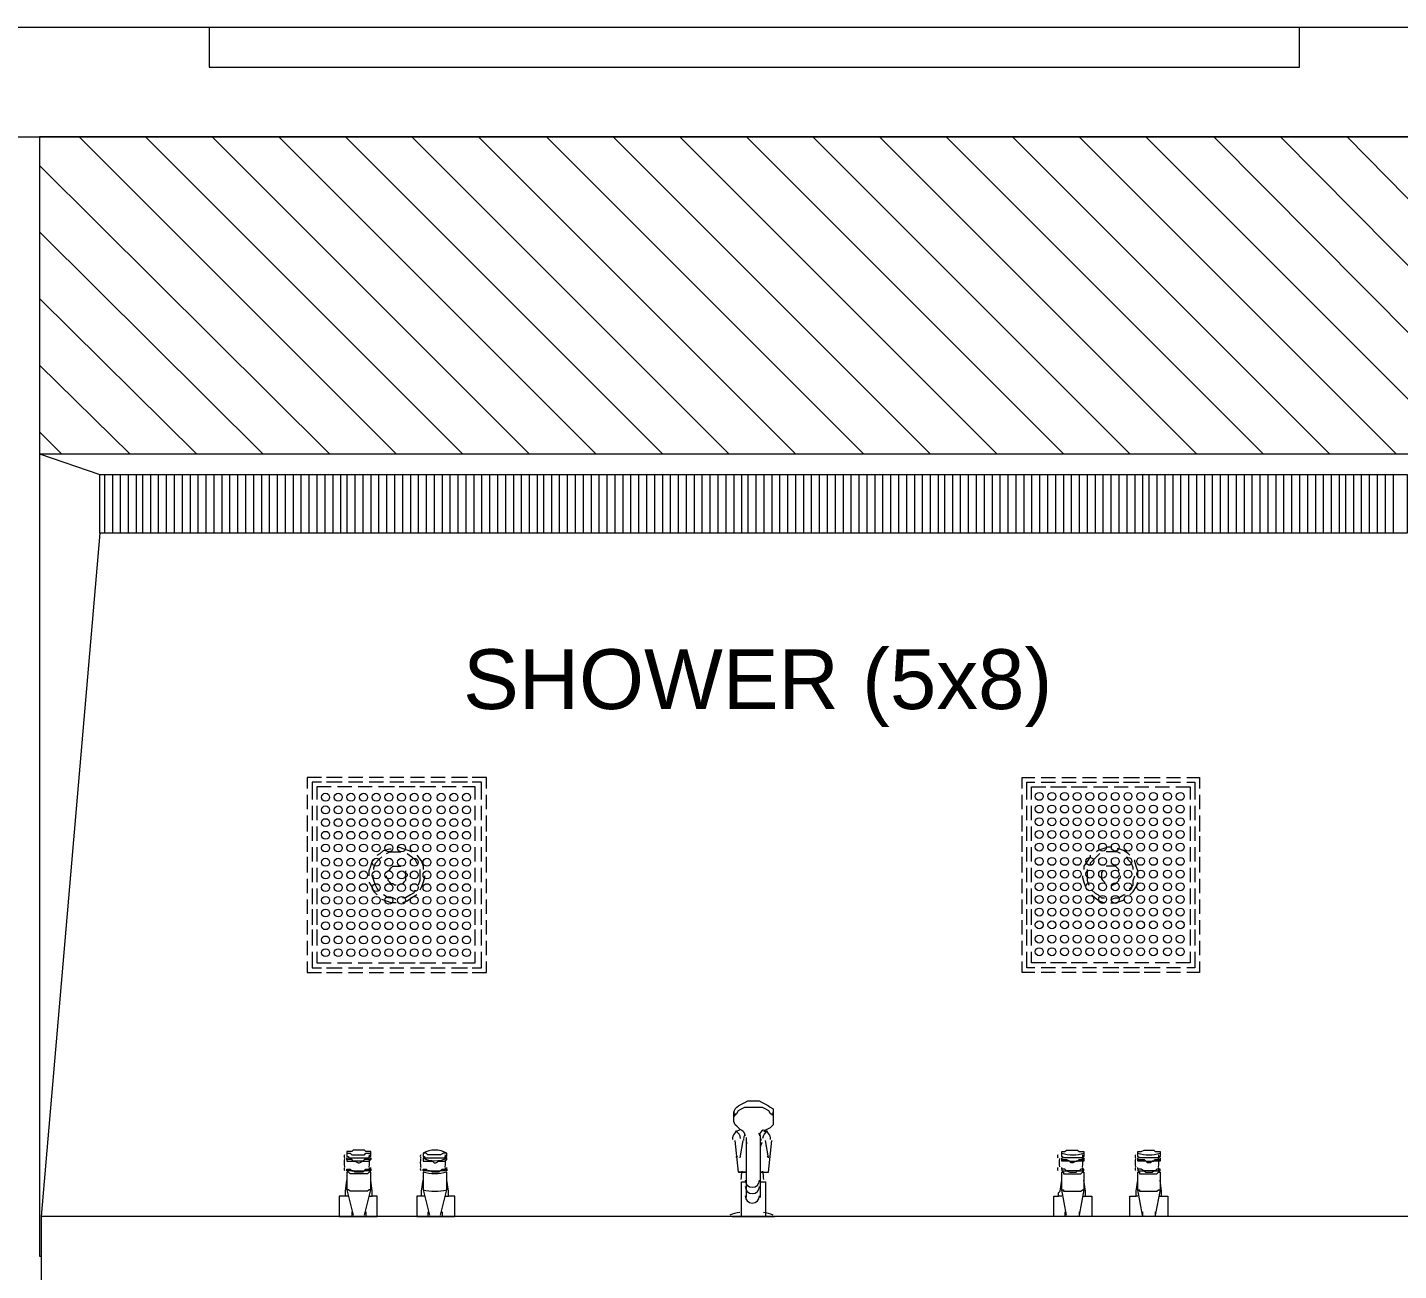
# Model space of a CAD drawing. Header units: millimetres. Extents: x 58 to 2247, y 57 to 1671.
# Drawn here: x 810.7 to 879.9, y 1099.3 to 1162 of the extents above; entities that cross this region are included whole.
import ezdxf

# ---------------------------------------------------------------- set-up
doc = ezdxf.new("R2010")
doc.units = ezdxf.units.MM
doc.header["$LTSCALE"] = 0.5
doc.layers.add('PDF_Geometry', color=7, linetype='Continuous')
doc.layers.add('PDF_Text', color=7, linetype='Continuous')
doc.styles.add('PDF ArialMT', font='arial.ttf')

msp = doc.modelspace()

# ---------------------------------------------------------------- linework, layer by layer
at = {"layer": 'PDF_Geometry', "lineweight": 20}
for points in [[(807.822, 1162.047), (807.822, 1156.527), (886.861, 1156.527), (886.861, 1162.047)], [(811.342, 1102.047), (811.342, 1096.527), (883.341, 1096.527), (883.341, 1102.047)]]:
    msp.add_lwpolyline(points, close=True, dxfattribs=at)
msp.add_lwpolyline([(819.822, 1162.047), (819.822, 1160.047), (874.861, 1160.047), (874.861, 1162.047)], dxfattribs=at)
at = {"layer": 'PDF_Geometry', "lineweight": 5}
for points in [[(811.262, 1156.527), (811.262, 1100.047), (811.342, 1100.047)], [(811.262, 1140.527), (814.302, 1139.487)], [(814.302, 1136.527), (811.342, 1102.047)], [(825.502, 1124.207), (824.782, 1124.207), (824.782, 1123.647)], [(825.502, 1123.967), (825.022, 1123.967), (825.022, 1123.087)], [(826.542, 1124.207), (825.742, 1124.207)], [(826.542, 1123.967), (825.742, 1123.967)], [(827.582, 1124.207), (826.862, 1124.207)], [(827.582, 1123.967), (826.862, 1123.967)], [(828.622, 1124.207), (827.902, 1124.207)], [(828.622, 1123.967), (827.902, 1123.967)], [(829.662, 1124.207), (828.942, 1124.207)], [(829.662, 1123.967), (828.942, 1123.967)], [(830.702, 1124.207), (829.982, 1124.207)], [(830.702, 1123.967), (829.982, 1123.967)], [(831.742, 1124.207), (831.022, 1124.207)], [(831.742, 1123.967), (831.022, 1123.967)], [(832.862, 1124.207), (832.062, 1124.207)], [(832.862, 1123.967), (832.062, 1123.967)], [(833.822, 1123.647), (833.822, 1124.207), (833.102, 1124.207)], [(833.582, 1123.087), (833.582, 1123.967), (833.102, 1123.967)], [(860.861, 1123.647), (860.861, 1124.207), (861.501, 1124.207)], [(861.101, 1123.087), (861.101, 1123.967), (861.501, 1123.967)], [(861.821, 1124.207), (862.541, 1124.207)], [(861.821, 1123.967), (862.541, 1123.967)], [(862.861, 1124.207), (863.581, 1124.207)], [(862.861, 1123.967), (863.581, 1123.967)], [(863.901, 1124.207), (864.621, 1124.207)], [(863.901, 1123.967), (864.621, 1123.967)], [(864.941, 1124.207), (865.741, 1124.207)], [(864.941, 1123.967), (865.741, 1123.967)], [(865.981, 1124.207), (866.781, 1124.207)], [(865.981, 1123.967), (866.781, 1123.967)], [(867.021, 1124.207), (867.821, 1124.207)], [(867.021, 1123.967), (867.821, 1123.967)], [(868.141, 1124.207), (868.861, 1124.207)], [(868.141, 1123.967), (868.861, 1123.967)], [(869.181, 1124.207), (869.821, 1124.207), (869.821, 1123.647)], [(869.181, 1123.967), (869.581, 1123.967), (869.581, 1123.087)], [(824.782, 1123.327), (824.782, 1122.607)], [(825.982, 1123.727), (825.262, 1123.727), (825.262, 1123.087)], [(827.022, 1123.727), (826.302, 1123.727)], [(828.062, 1123.727), (827.342, 1123.727)], [(829.182, 1123.727), (828.382, 1123.727)], [(830.222, 1123.727), (829.422, 1123.727)], [(831.262, 1123.727), (830.462, 1123.727)], [(832.302, 1123.727), (831.582, 1123.727)], [(833.262, 1123.087), (833.262, 1123.727), (832.622, 1123.727)], [(833.822, 1122.607), (833.822, 1123.327)], [(860.861, 1122.607), (860.861, 1123.327)], [(861.341, 1123.087), (861.341, 1123.727), (862.061, 1123.727)], [(862.301, 1123.727), (863.101, 1123.727)], [(863.341, 1123.727), (864.141, 1123.727)], [(864.461, 1123.727), (865.181, 1123.727)], [(865.501, 1123.727), (866.221, 1123.727)], [(866.541, 1123.727), (867.261, 1123.727)], [(867.581, 1123.727), (868.301, 1123.727)], [(868.621, 1123.727), (869.341, 1123.727), (869.341, 1123.087)], [(869.821, 1123.327), (869.821, 1122.607)], [(825.022, 1122.767), (825.022, 1122.047)], [(825.262, 1122.767), (825.262, 1122.047)], [(833.262, 1122.047), (833.262, 1122.767)], [(833.582, 1122.047), (833.582, 1122.767)], [(861.101, 1122.047), (861.101, 1122.767)], [(861.341, 1122.047), (861.341, 1122.767)], [(869.341, 1122.767), (869.341, 1122.047)], [(869.581, 1122.767), (869.581, 1122.047)], [(824.782, 1122.287), (824.782, 1121.487)], [(833.822, 1121.487), (833.822, 1122.287)], [(860.861, 1121.487), (860.861, 1122.287)], [(869.821, 1122.287), (869.821, 1121.487)], [(824.782, 1121.247), (824.782, 1120.447)], [(825.022, 1121.727), (825.022, 1121.007)], [(825.262, 1121.727), (825.262, 1121.007)], [(833.262, 1121.007), (833.262, 1121.727)], [(833.582, 1121.007), (833.582, 1121.727)], [(833.822, 1120.447), (833.822, 1121.247)], [(860.861, 1120.447), (860.861, 1121.247)], [(861.101, 1121.007), (861.101, 1121.727)], [(861.341, 1121.007), (861.341, 1121.727)], [(869.341, 1121.727), (869.341, 1121.007)], [(869.581, 1121.727), (869.581, 1121.007)], [(869.821, 1121.247), (869.821, 1120.447)], [(825.022, 1120.687), (825.022, 1119.967)], [(825.262, 1120.687), (825.262, 1119.967)], [(828.302, 1120.287), (828.462, 1120.367), (828.622, 1120.527), (828.942, 1120.607), (829.022, 1120.607)], [(829.342, 1120.687), (829.422, 1120.687), (829.662, 1120.607), (829.902, 1120.527), (830.062, 1120.447)], [(833.262, 1119.967), (833.262, 1120.687)], [(833.582, 1119.967), (833.582, 1120.687)], [(861.101, 1119.967), (861.101, 1120.687)], [(861.341, 1119.967), (861.341, 1120.687)], [(865.341, 1120.687), (865.181, 1120.687), (864.941, 1120.607), (864.701, 1120.527), (864.621, 1120.447)], [(866.301, 1120.287), (866.221, 1120.367), (865.981, 1120.527), (865.741, 1120.607), (865.661, 1120.607)], [(869.341, 1120.687), (869.341, 1119.967)], [(869.581, 1120.687), (869.581, 1119.967)], [(824.782, 1120.207), (824.782, 1119.407)], [(827.902, 1119.247), (827.902, 1119.487), (827.982, 1119.727), (828.062, 1119.967), (828.142, 1120.047)], [(828.142, 1119.567), (828.142, 1119.647), (828.222, 1119.887), (828.382, 1120.047), (828.542, 1120.207)], [(828.782, 1120.367), (828.942, 1120.447), (829.182, 1120.447), (829.422, 1120.447), (829.502, 1120.447)], [(829.822, 1120.367), (830.062, 1120.207), (830.222, 1120.047), (830.302, 1119.887), (830.382, 1119.807)], [(830.302, 1120.287), (830.382, 1120.207), (830.542, 1119.967), (830.622, 1119.727), (830.622, 1119.567)], [(833.822, 1119.407), (833.822, 1120.207)], [(860.861, 1119.407), (860.861, 1120.207)], [(864.301, 1120.287), (864.301, 1120.207), (864.141, 1119.967), (863.981, 1119.727), (863.981, 1119.567)], [(864.781, 1120.367), (864.621, 1120.207), (864.461, 1120.047), (864.301, 1119.887), (864.301, 1119.807)], [(865.821, 1120.367), (865.661, 1120.447), (865.421, 1120.447), (865.181, 1120.447), (865.101, 1120.447)], [(866.461, 1119.567), (866.461, 1119.647), (866.381, 1119.887), (866.221, 1120.047), (866.141, 1120.207)], [(866.701, 1119.247), (866.701, 1119.487), (866.621, 1119.727), (866.541, 1119.967), (866.541, 1120.047)], [(869.821, 1120.207), (869.821, 1119.407)], [(824.782, 1119.087), (824.782, 1118.367)], [(825.022, 1119.647), (825.022, 1118.927)], [(825.262, 1119.647), (825.262, 1118.927)], [(828.382, 1118.527), (828.302, 1118.607), (828.222, 1118.767), (828.142, 1119.007), (828.062, 1119.247), (828.142, 1119.247)], [(829.262, 1118.767), (829.182, 1118.767), (829.102, 1118.847), (829.022, 1118.847), (828.942, 1118.927), (828.862, 1119.007), (828.862, 1119.087), (828.782, 1119.167), (828.782, 1119.247)], [(828.862, 1119.487), (828.942, 1119.567), (829.022, 1119.647), (829.102, 1119.727), (829.182, 1119.727), (829.262, 1119.727), (829.342, 1119.727), (829.422, 1119.727), (829.502, 1119.727)], [(829.742, 1119.487), (829.742, 1119.407), (829.822, 1119.327), (829.822, 1119.247), (829.742, 1119.167), (829.742, 1119.087), (829.742, 1119.007), (829.662, 1118.927), (829.582, 1118.847)], [(830.462, 1119.567), (830.462, 1119.407), (830.462, 1119.247), (830.462, 1119.007), (830.382, 1118.767)], [(830.702, 1119.247), (830.702, 1119.167), (830.622, 1118.927), (830.542, 1118.687), (830.462, 1118.527)], [(833.262, 1118.927), (833.262, 1119.647)], [(833.582, 1118.927), (833.582, 1119.647)], [(833.822, 1118.367), (833.822, 1119.087)], [(860.861, 1118.367), (860.861, 1119.087)], [(861.101, 1118.927), (861.101, 1119.647)], [(861.341, 1118.927), (861.341, 1119.647)], [(863.901, 1119.247), (863.901, 1119.167), (863.981, 1118.927), (864.061, 1118.687), (864.141, 1118.527)], [(864.141, 1119.567), (864.141, 1119.407), (864.141, 1119.247), (864.141, 1119.007), (864.221, 1118.767)], [(864.941, 1119.487), (864.861, 1119.407), (864.861, 1119.327), (864.861, 1119.247), (864.861, 1119.167), (864.861, 1119.087), (864.941, 1119.007), (865.021, 1118.927), (865.021, 1118.847)], [(865.741, 1119.487), (865.741, 1119.567), (865.661, 1119.647), (865.581, 1119.727), (865.501, 1119.727), (865.341, 1119.727), (865.261, 1119.727), (865.181, 1119.727), (865.101, 1119.727)], [(865.341, 1118.767), (865.421, 1118.767), (865.501, 1118.847), (865.581, 1118.847), (865.661, 1118.927), (865.741, 1119.007), (865.741, 1119.087), (865.821, 1119.167), (865.821, 1119.247)], [(866.301, 1118.527), (866.301, 1118.607), (866.461, 1118.767), (866.461, 1119.007), (866.541, 1119.247)], [(869.341, 1119.647), (869.341, 1118.927)], [(869.581, 1119.647), (869.581, 1118.927)], [(869.821, 1119.087), (869.821, 1118.367)], [(825.022, 1118.607), (825.022, 1117.807)], [(825.262, 1118.607), (825.262, 1117.807)], [(828.302, 1118.287), (828.142, 1118.447), (828.062, 1118.687), (827.902, 1118.927)], [(830.222, 1118.527), (830.142, 1118.367), (829.982, 1118.287), (829.742, 1118.127), (829.582, 1118.127)], [(833.262, 1117.807), (833.262, 1118.607)], [(833.582, 1117.807), (833.582, 1118.607)], [(861.101, 1117.807), (861.101, 1118.607)], [(861.341, 1117.807), (861.341, 1118.607)], [(864.381, 1118.527), (864.541, 1118.367), (864.701, 1118.287), (864.861, 1118.127), (865.021, 1118.127)], [(866.301, 1118.287), (866.461, 1118.447), (866.621, 1118.687), (866.701, 1118.927)], [(869.341, 1118.607), (869.341, 1117.807)], [(869.581, 1118.607), (869.581, 1117.807)], [(824.782, 1118.047), (824.782, 1117.327)], [(829.262, 1117.887), (829.022, 1117.887), (828.782, 1117.967), (828.542, 1118.047)], [(829.262, 1118.047), (829.102, 1118.127), (828.862, 1118.127), (828.622, 1118.287)], [(830.302, 1118.287), (830.062, 1118.127), (829.822, 1117.967), (829.582, 1117.887)], [(833.822, 1117.327), (833.822, 1118.047)], [(860.861, 1117.327), (860.861, 1118.047)], [(864.381, 1118.287), (864.541, 1118.127), (864.781, 1117.967), (865.021, 1117.887)], [(865.341, 1118.047), (865.581, 1118.127), (865.741, 1118.127), (865.981, 1118.287), (866.061, 1118.287)], [(865.341, 1117.887), (865.581, 1117.887), (865.821, 1117.967), (866.061, 1118.047)], [(869.821, 1118.047), (869.821, 1117.327)], [(824.782, 1117.007), (824.782, 1116.287)], [(825.022, 1117.567), (825.022, 1116.767)], [(825.262, 1117.567), (825.262, 1116.767)], [(833.262, 1116.767), (833.262, 1117.567)], [(833.582, 1116.767), (833.582, 1117.567)], [(833.822, 1116.287), (833.822, 1117.007)], [(860.861, 1116.287), (860.861, 1117.007)], [(861.101, 1116.767), (861.101, 1117.567)], [(861.341, 1116.767), (861.341, 1117.567)], [(869.341, 1117.567), (869.341, 1116.767)], [(869.581, 1117.567), (869.581, 1116.767)], [(869.821, 1117.007), (869.821, 1116.287)], [(825.022, 1116.527), (825.022, 1115.727)], [(825.262, 1116.527), (825.262, 1115.727)], [(833.262, 1115.727), (833.262, 1116.527)], [(833.582, 1115.727), (833.582, 1116.527)], [(861.101, 1115.727), (861.101, 1116.527)], [(861.341, 1115.727), (861.341, 1116.527)], [(869.341, 1116.527), (869.341, 1115.727)], [(869.581, 1116.527), (869.581, 1115.727)], [(824.782, 1115.967), (824.782, 1115.247)], [(833.822, 1115.247), (833.822, 1115.967)], [(860.861, 1115.247), (860.861, 1115.967)], [(869.821, 1115.967), (869.821, 1115.247)], [(824.782, 1114.927), (824.782, 1114.367), (825.502, 1114.367)], [(825.022, 1115.407), (825.022, 1114.607), (825.502, 1114.607)], [(825.262, 1115.407), (825.262, 1114.847), (825.982, 1114.847)], [(832.622, 1114.847), (833.262, 1114.847), (833.262, 1115.407)], [(833.102, 1114.607), (833.582, 1114.607), (833.582, 1115.407)], [(833.102, 1114.367), (833.822, 1114.367), (833.822, 1114.927)], [(861.501, 1114.367), (860.861, 1114.367), (860.861, 1114.927)], [(861.501, 1114.607), (861.101, 1114.607), (861.101, 1115.407)], [(862.061, 1114.847), (861.341, 1114.847), (861.341, 1115.407)], [(869.341, 1115.407), (869.341, 1114.847), (868.621, 1114.847)], [(869.581, 1115.407), (869.581, 1114.607), (869.181, 1114.607)], [(869.821, 1114.927), (869.821, 1114.367), (869.181, 1114.367)], [(825.742, 1114.607), (826.542, 1114.607)], [(825.742, 1114.367), (826.542, 1114.367)], [(826.302, 1114.847), (827.022, 1114.847)], [(826.862, 1114.607), (827.582, 1114.607)], [(826.862, 1114.367), (827.582, 1114.367)], [(827.342, 1114.847), (828.062, 1114.847)], [(827.902, 1114.607), (828.622, 1114.607)], [(827.902, 1114.367), (828.622, 1114.367)], [(828.382, 1114.847), (829.182, 1114.847)], [(828.942, 1114.607), (829.662, 1114.607)], [(828.942, 1114.367), (829.662, 1114.367)], [(829.422, 1114.847), (830.222, 1114.847)], [(829.982, 1114.607), (830.702, 1114.607)], [(829.982, 1114.367), (830.702, 1114.367)], [(830.462, 1114.847), (831.262, 1114.847)], [(831.022, 1114.607), (831.742, 1114.607)], [(831.022, 1114.367), (831.742, 1114.367)], [(831.582, 1114.847), (832.302, 1114.847)], [(832.062, 1114.607), (832.862, 1114.607)], [(832.062, 1114.367), (832.862, 1114.367)], [(862.541, 1114.607), (861.821, 1114.607)], [(862.541, 1114.367), (861.821, 1114.367)], [(863.101, 1114.847), (862.301, 1114.847)], [(863.581, 1114.607), (862.861, 1114.607)], [(863.581, 1114.367), (862.861, 1114.367)], [(864.141, 1114.847), (863.341, 1114.847)], [(864.621, 1114.607), (863.901, 1114.607)], [(864.621, 1114.367), (863.901, 1114.367)], [(865.181, 1114.847), (864.461, 1114.847)], [(865.741, 1114.607), (864.941, 1114.607)], [(865.741, 1114.367), (864.941, 1114.367)], [(866.221, 1114.847), (865.501, 1114.847)], [(866.781, 1114.607), (865.981, 1114.607)], [(866.781, 1114.367), (865.981, 1114.367)], [(867.261, 1114.847), (866.541, 1114.847)], [(867.821, 1114.607), (867.021, 1114.607)], [(867.821, 1114.367), (867.021, 1114.367)], [(868.301, 1114.847), (867.581, 1114.847)], [(868.861, 1114.607), (868.141, 1114.607)], [(868.861, 1114.367), (868.141, 1114.367)], [(846.302, 1106.927), (846.302, 1107.167), (846.302, 1107.327), (846.382, 1107.487), (846.462, 1107.567), (846.542, 1107.647), (846.702, 1107.727), (846.862, 1107.807), (847.022, 1107.887), (847.182, 1107.887), (847.422, 1107.887), (847.582, 1107.887), (847.742, 1107.807), (847.902, 1107.727), (848.062, 1107.647), (848.142, 1107.567), (848.301, 1107.487), (848.301, 1107.327), (848.301, 1107.167), (848.301, 1106.927)], [(846.782, 1106.367), (846.622, 1106.447), (846.542, 1106.527), (846.462, 1106.607), (846.382, 1106.687), (846.302, 1106.847), (846.302, 1106.927), (846.302, 1107.087), (846.382, 1107.167), (846.462, 1107.247), (846.542, 1107.407), (846.702, 1107.487), (846.862, 1107.567), (847.022, 1107.567), (847.182, 1107.567), (847.422, 1107.567), (847.582, 1107.567), (847.742, 1107.567), (847.902, 1107.487), (848.062, 1107.407), (848.142, 1107.247), (848.301, 1107.167), (848.301, 1107.087), (848.301, 1106.927), (848.301, 1106.847), (848.301, 1106.687), (848.221, 1106.607), (848.142, 1106.527), (847.982, 1106.447), (847.822, 1106.367), (847.902, 1106.367)], [(846.302, 1107.167), (846.302, 1107.327), (846.302, 1107.167)], [(848.301, 1107.167), (848.301, 1107.327), (848.301, 1107.167)], [(846.382, 1107.247), (846.382, 1107.167)], [(848.221, 1107.247), (848.221, 1107.167)], [(846.782, 1106.367), (846.782, 1106.367)], [(846.782, 1106.367), (846.782, 1106.367)], [(846.942, 1103.007), (846.942, 1106.047)], [(847.822, 1106.367), (847.822, 1106.367)], [(826.782, 1105.247), (826.862, 1105.247), (826.942, 1105.247), (827.022, 1105.167), (827.182, 1105.167), (827.262, 1105.167), (827.342, 1105.167), (827.502, 1105.167), (827.582, 1105.167), (827.662, 1105.167), (827.742, 1105.247), (827.822, 1105.247), (827.902, 1105.247), (827.982, 1105.247)], [(846.542, 1104.287), (846.782, 1104.287), (846.942, 1104.287), (846.542, 1104.287), (846.382, 1105.887)], [(846.622, 1105.007), (846.782, 1105.887)], [(846.942, 1105.807), (846.942, 1105.727)], [(847.742, 1104.287), (847.662, 1104.287), (847.822, 1104.287), (848.062, 1104.287), (848.221, 1105.887)], [(847.662, 1105.567), (847.742, 1105.807)], [(848.062, 1105.007), (847.902, 1105.887)], [(846.542, 1105.007), (846.542, 1105.007)], [(846.542, 1105.007), (846.542, 1105.007)], [(848.142, 1105.007), (848.142, 1105.007)], [(826.862, 1103.087), (826.702, 1103.087), (826.702, 1103.247), (826.702, 1103.327), (826.782, 1103.887), (826.782, 1103.407), (827.102, 1102.127)], [(827.982, 1104.447), (827.982, 1104.367), (827.902, 1104.367), (827.822, 1104.367), (827.742, 1104.367), (827.662, 1104.367), (827.582, 1104.287), (827.422, 1104.287), (827.342, 1104.287), (827.182, 1104.287), (827.102, 1104.367), (827.022, 1104.367), (826.942, 1104.367), (826.862, 1104.367), (826.782, 1104.367), (826.782, 1104.447), (826.862, 1104.447), (826.942, 1104.447), (827.022, 1104.367), (827.102, 1104.367), (827.182, 1104.367), (827.342, 1104.367), (827.422, 1104.367), (827.582, 1104.367), (827.662, 1104.367), (827.742, 1104.447), (827.822, 1104.447), (827.902, 1104.447), (827.982, 1104.447), (827.982, 1104.527)], [(826.782, 1104.447), (826.782, 1104.447)], [(827.902, 1103.087), (828.062, 1103.087), (828.062, 1103.247), (828.062, 1103.327), (827.982, 1103.887), (827.982, 1104.287), (827.902, 1104.287), (827.822, 1104.207), (827.742, 1104.207), (827.662, 1104.207), (827.582, 1104.207), (827.422, 1104.207), (827.342, 1104.207), (827.182, 1104.207), (827.102, 1104.207), (827.022, 1104.207), (826.942, 1104.207), (826.862, 1104.287), (826.782, 1104.287), (826.782, 1103.887)], [(827.982, 1104.447), (827.982, 1104.447)], [(827.982, 1103.407), (827.982, 1103.887)], [(830.702, 1103.087), (830.542, 1103.087), (830.542, 1103.247), (830.542, 1103.327), (830.622, 1103.887), (830.622, 1103.407), (830.942, 1102.127)], [(831.822, 1104.447), (831.822, 1104.367), (831.742, 1104.367), (831.662, 1104.367), (831.582, 1104.367), (831.502, 1104.367), (831.422, 1104.287), (831.262, 1104.287), (831.182, 1104.287), (831.102, 1104.287), (830.942, 1104.367), (830.862, 1104.367), (830.782, 1104.367), (830.702, 1104.367), (830.622, 1104.367), (830.622, 1104.447), (830.702, 1104.447), (830.782, 1104.447), (830.862, 1104.367), (830.942, 1104.367), (831.102, 1104.367), (831.182, 1104.367), (831.262, 1104.367), (831.422, 1104.367), (831.502, 1104.367), (831.582, 1104.447), (831.662, 1104.447), (831.742, 1104.447), (831.822, 1104.447), (831.822, 1104.527)], [(830.622, 1104.447), (830.622, 1104.447)], [(831.502, 1102.127), (831.822, 1103.407), (831.822, 1103.887)], [(831.822, 1104.447), (831.822, 1104.447)], [(846.542, 1104.287), (846.542, 1104.287)], [(846.942, 1104.287), (846.862, 1104.287)], [(847.662, 1104.287), (848.062, 1104.287)], [(848.062, 1104.287), (848.062, 1104.287)], [(862.861, 1103.087), (862.701, 1103.087), (862.701, 1103.247), (862.781, 1103.327), (862.861, 1103.887), (862.861, 1104.287), (862.941, 1104.287), (862.941, 1104.207), (863.021, 1104.207), (863.101, 1104.207), (863.261, 1104.207), (863.341, 1104.207), (863.421, 1104.207), (863.581, 1104.207), (863.661, 1104.207), (863.741, 1104.207), (863.821, 1104.207), (863.901, 1104.287), (863.981, 1104.287), (863.981, 1103.887)], [(862.861, 1104.447), (862.861, 1104.367), (862.941, 1104.367), (863.021, 1104.367), (863.101, 1104.367), (863.261, 1104.287), (863.341, 1104.287), (863.421, 1104.287), (863.581, 1104.287), (863.661, 1104.367), (863.741, 1104.367), (863.821, 1104.367), (863.901, 1104.367), (863.981, 1104.367), (863.981, 1104.447), (863.901, 1104.447), (863.821, 1104.447), (863.741, 1104.367), (863.661, 1104.367), (863.581, 1104.367), (863.421, 1104.367), (863.341, 1104.367), (863.261, 1104.367), (863.101, 1104.367), (863.021, 1104.447), (862.941, 1104.447), (862.861, 1104.447), (862.861, 1104.527)], [(862.861, 1104.447), (862.861, 1104.447)], [(862.861, 1103.407), (862.861, 1103.887)], [(863.901, 1103.087), (864.061, 1103.087), (864.061, 1103.247), (864.061, 1103.327), (863.981, 1103.887), (863.981, 1103.407), (863.741, 1102.127)], [(863.981, 1104.447), (863.981, 1104.447)], [(866.701, 1103.087), (866.621, 1103.087), (866.621, 1103.247), (866.621, 1103.327), (866.701, 1103.887), (866.701, 1104.287), (866.781, 1104.287), (866.781, 1104.207), (866.861, 1104.207), (867.021, 1104.207), (867.101, 1104.207), (867.181, 1104.207), (867.341, 1104.207), (867.421, 1104.207), (867.501, 1104.207), (867.581, 1104.207), (867.661, 1104.207), (867.741, 1104.287), (867.821, 1104.287), (867.821, 1103.887)], [(866.701, 1104.447), (866.701, 1104.367), (866.781, 1104.367), (866.861, 1104.367), (867.021, 1104.367), (867.101, 1104.287), (867.181, 1104.287), (867.341, 1104.287), (867.421, 1104.287), (867.501, 1104.367), (867.581, 1104.367), (867.661, 1104.367), (867.741, 1104.367), (867.821, 1104.367), (867.821, 1104.447), (867.741, 1104.447), (867.661, 1104.447), (867.581, 1104.367), (867.501, 1104.367), (867.421, 1104.367), (867.341, 1104.367), (867.181, 1104.367), (867.101, 1104.367), (867.021, 1104.367), (866.861, 1104.447), (866.781, 1104.447), (866.701, 1104.447), (866.701, 1104.527)], [(866.701, 1104.447), (866.701, 1104.447)], [(866.701, 1103.407), (866.701, 1103.887)], [(867.741, 1103.087), (867.901, 1103.087), (867.901, 1103.247), (867.901, 1103.327), (867.821, 1103.887), (867.821, 1103.407), (867.581, 1102.127)], [(867.821, 1104.447), (867.821, 1104.447)], [(827.662, 1102.127), (827.982, 1103.407), (827.902, 1103.407), (827.822, 1103.327), (827.742, 1103.327), (827.662, 1103.327), (827.582, 1103.327), (827.422, 1103.327), (827.342, 1103.327), (827.182, 1103.327), (827.102, 1103.327), (827.022, 1103.327), (826.942, 1103.327), (826.862, 1103.407), (826.782, 1103.407)], [(847.662, 1103.807), (847.902, 1103.807), (847.902, 1102.207), (847.902, 1102.047), (846.702, 1102.047), (846.702, 1102.207), (846.702, 1103.807), (846.942, 1103.807)], [(863.101, 1102.127), (862.861, 1103.407), (862.941, 1103.407), (862.941, 1103.327), (863.021, 1103.327), (863.101, 1103.327), (863.261, 1103.327), (863.341, 1103.327), (863.421, 1103.327), (863.581, 1103.327), (863.661, 1103.327), (863.741, 1103.327), (863.821, 1103.327), (863.901, 1103.407), (863.981, 1103.407)], [(866.941, 1102.127), (866.701, 1103.407), (866.781, 1103.407), (866.781, 1103.327), (866.861, 1103.327), (867.021, 1103.327), (867.101, 1103.327), (867.181, 1103.327), (867.341, 1103.327), (867.421, 1103.327), (867.501, 1103.327), (867.581, 1103.327), (867.661, 1103.327), (867.741, 1103.407), (867.821, 1103.407)], [(826.702, 1103.087), (826.382, 1103.087), (826.382, 1102.047), (828.302, 1102.047), (828.302, 1103.087), (828.062, 1103.087)], [(830.542, 1103.087), (830.302, 1103.087), (830.302, 1102.047), (832.222, 1102.047), (832.222, 1103.087), (831.902, 1103.087)], [(864.061, 1103.087), (864.381, 1103.087), (864.381, 1102.047), (862.461, 1102.047), (862.461, 1103.087), (862.701, 1103.087)], [(867.901, 1103.087), (868.221, 1103.087), (868.221, 1102.047), (866.301, 1102.047), (866.301, 1103.087), (866.621, 1103.087)], [(827.022, 1102.287), (827.022, 1102.047)], [(827.102, 1102.047), (827.342, 1102.047), (827.662, 1102.047)], [(827.742, 1102.287), (827.742, 1102.047)], [(830.862, 1102.287), (830.862, 1102.047)], [(830.942, 1102.047), (831.262, 1102.047), (831.502, 1102.047)], [(831.582, 1102.287), (831.582, 1102.047)], [(846.222, 1102.047), (848.381, 1102.047)], [(846.222, 1102.047), (846.222, 1102.047)], [(863.021, 1102.287), (863.021, 1102.047)], [(863.181, 1102.127), (863.181, 1102.127)], [(863.661, 1102.047), (863.421, 1102.047), (863.181, 1102.047)], [(863.661, 1102.127), (863.661, 1102.127)], [(863.741, 1102.287), (863.741, 1102.047)], [(866.941, 1102.287), (866.941, 1102.047)], [(867.021, 1102.127), (867.021, 1102.127)], [(867.501, 1102.047), (867.261, 1102.047), (867.021, 1102.047)], [(867.501, 1102.127), (867.501, 1102.127)], [(867.581, 1102.287), (867.581, 1102.047)]]:
    msp.add_lwpolyline(points, dxfattribs=at)
for points in [[(811.262, 1156.527), (811.262, 1140.527), (883.261, 1140.527), (883.261, 1156.527)], [(880.301, 1136.527), (814.302, 1136.527), (814.302, 1139.487), (880.301, 1139.487)], [(826.782, 1105.087), (826.862, 1105.087), (826.862, 1105.007), (826.942, 1105.007), (827.022, 1105.007), (827.102, 1105.007), (827.182, 1105.007), (827.342, 1105.007), (827.422, 1105.007), (827.582, 1105.007), (827.662, 1105.007), (827.742, 1105.007), (827.822, 1105.007), (827.902, 1105.007), (827.902, 1105.087), (827.982, 1105.087), (827.982, 1105.247), (827.982, 1105.327), (827.902, 1105.327), (827.822, 1105.327), (827.742, 1105.327), (827.662, 1105.407), (827.582, 1105.407), (827.422, 1105.407), (827.342, 1105.407), (827.182, 1105.407), (827.102, 1105.407), (827.022, 1105.327), (826.942, 1105.327), (826.862, 1105.327), (826.782, 1105.327), (826.782, 1105.247)], [(831.822, 1105.247), (831.742, 1105.247), (831.662, 1105.247), (831.502, 1105.167), (831.422, 1105.167), (831.342, 1105.167), (831.182, 1105.167), (831.102, 1105.167), (831.022, 1105.167), (830.862, 1105.167), (830.782, 1105.247), (830.702, 1105.247), (830.622, 1105.247), (830.622, 1105.087), (830.702, 1105.087), (830.702, 1105.007), (830.782, 1105.007), (830.862, 1105.007), (830.942, 1105.007), (831.102, 1105.007), (831.182, 1105.007), (831.262, 1105.007), (831.422, 1105.007), (831.502, 1105.007), (831.582, 1105.007), (831.662, 1105.007), (831.742, 1105.007), (831.742, 1105.087), (831.822, 1105.087)], [(863.981, 1105.087), (863.901, 1105.007), (863.821, 1105.007), (863.741, 1105.007), (863.661, 1105.007), (863.581, 1105.007), (863.421, 1105.007), (863.341, 1105.007), (863.261, 1105.007), (863.101, 1105.007), (863.021, 1105.007), (862.941, 1105.007), (862.861, 1105.087), (862.861, 1105.247), (862.861, 1105.327), (862.941, 1105.327), (863.021, 1105.327), (863.101, 1105.407), (863.261, 1105.407), (863.341, 1105.407), (863.421, 1105.407), (863.581, 1105.407), (863.661, 1105.407), (863.741, 1105.327), (863.821, 1105.327), (863.901, 1105.327), (863.981, 1105.327), (863.981, 1105.247)], [(867.821, 1105.087), (867.741, 1105.007), (867.661, 1105.007), (867.581, 1105.007), (867.501, 1105.007), (867.421, 1105.007), (867.341, 1105.007), (867.181, 1105.007), (867.101, 1105.007), (867.021, 1105.007), (866.861, 1105.007), (866.781, 1105.007), (866.701, 1105.087), (866.701, 1105.247), (866.701, 1105.327), (866.781, 1105.327), (866.861, 1105.327), (867.021, 1105.407), (867.101, 1105.407), (867.181, 1105.407), (867.341, 1105.407), (867.421, 1105.407), (867.501, 1105.407), (867.581, 1105.327), (867.661, 1105.327), (867.741, 1105.327), (867.821, 1105.327), (867.821, 1105.247)], [(827.982, 1104.927), (827.982, 1105.007), (827.982, 1104.927), (827.902, 1104.927), (827.822, 1104.927), (827.742, 1104.927), (827.662, 1104.927), (827.582, 1104.847), (827.422, 1104.847), (827.342, 1104.847), (827.182, 1104.847), (827.102, 1104.847), (827.022, 1104.927), (826.942, 1104.927), (826.862, 1104.927), (826.782, 1104.927), (826.782, 1105.007), (826.782, 1104.927), (826.782, 1104.847), (826.862, 1104.847), (826.942, 1104.847), (827.022, 1104.847), (827.102, 1104.847), (827.182, 1104.847), (827.342, 1104.767), (827.422, 1104.767), (827.582, 1104.847), (827.662, 1104.847), (827.742, 1104.847), (827.822, 1104.847), (827.902, 1104.847)], [(862.861, 1104.927), (862.861, 1105.007), (862.861, 1104.927), (862.941, 1104.927), (863.021, 1104.927), (863.101, 1104.927), (863.261, 1104.847), (863.341, 1104.847), (863.421, 1104.847), (863.581, 1104.847), (863.661, 1104.847), (863.741, 1104.927), (863.821, 1104.927), (863.901, 1104.927), (863.981, 1104.927), (863.981, 1105.007), (863.981, 1104.927), (863.981, 1104.847), (863.901, 1104.847), (863.821, 1104.847), (863.741, 1104.847), (863.661, 1104.847), (863.581, 1104.847), (863.421, 1104.767), (863.341, 1104.767), (863.261, 1104.847), (863.101, 1104.847), (863.021, 1104.847), (862.941, 1104.847), (862.861, 1104.847)], [(866.701, 1104.927), (866.701, 1105.007), (866.701, 1104.927), (866.781, 1104.927), (866.861, 1104.927), (867.021, 1104.927), (867.101, 1104.847), (867.181, 1104.847), (867.341, 1104.847), (867.421, 1104.847), (867.501, 1104.847), (867.581, 1104.927), (867.661, 1104.927), (867.741, 1104.927), (867.821, 1104.927), (867.821, 1105.007), (867.821, 1104.927), (867.821, 1104.847), (867.741, 1104.847), (867.661, 1104.847), (867.581, 1104.847), (867.501, 1104.847), (867.421, 1104.847), (867.341, 1104.767), (867.181, 1104.767), (867.101, 1104.847), (867.021, 1104.847), (866.861, 1104.847), (866.781, 1104.847), (866.701, 1104.847)]]:
    msp.add_lwpolyline(points, close=True, dxfattribs=at)
at = {"layer": 'PDF_Geometry', "color": 9, "lineweight": 5, "true_color": 0xc2c2c2}
for points in [[(829.262, 1140.527), (813.262, 1156.527)], [(832.622, 1140.527), (816.622, 1156.527)], [(835.982, 1140.527), (819.982, 1156.527)], [(839.342, 1140.527), (823.342, 1156.527)], [(842.702, 1140.527), (826.702, 1156.527)], [(846.062, 1140.527), (830.062, 1156.527)], [(849.421, 1140.527), (833.422, 1156.527)], [(852.861, 1140.527), (836.862, 1156.527)], [(856.221, 1140.527), (840.222, 1156.527)], [(859.581, 1140.527), (843.582, 1156.527)], [(862.941, 1140.527), (846.942, 1156.527)], [(866.301, 1140.527), (850.301, 1156.527)], [(869.661, 1140.527), (853.661, 1156.527)], [(873.021, 1140.527), (857.021, 1156.527)], [(876.381, 1140.527), (860.381, 1156.527)], [(879.741, 1140.527), (863.741, 1156.527)], [(883.101, 1140.527), (867.101, 1156.527)], [(883.261, 1143.727), (870.541, 1156.527)], [(883.261, 1147.087), (873.901, 1156.527)], [(883.261, 1150.447), (877.261, 1156.527)], [(825.902, 1140.527), (811.262, 1155.087)], [(822.542, 1140.527), (811.262, 1151.727)], [(819.182, 1140.527), (811.262, 1148.367)], [(815.822, 1140.527), (811.262, 1145.007)], [(812.382, 1140.527), (811.262, 1141.647)]]:
    msp.add_lwpolyline(points, dxfattribs=at)
at = {"layer": 'PDF_Geometry', "color": 253, "lineweight": 5, "true_color": 0xa1a1a1}
for points in [[(814.542, 1139.487), (814.542, 1136.527)], [(814.942, 1139.487), (814.942, 1136.527)], [(815.342, 1139.487), (815.342, 1136.527)], [(815.742, 1139.487), (815.742, 1136.527)], [(816.142, 1139.487), (816.142, 1136.527)], [(816.462, 1139.487), (816.462, 1136.527)], [(816.862, 1139.487), (816.862, 1136.527)], [(817.262, 1139.487), (817.262, 1136.527)], [(817.662, 1139.487), (817.662, 1136.527)], [(818.062, 1139.487), (818.062, 1136.527)], [(818.462, 1139.487), (818.462, 1136.527)], [(818.862, 1139.487), (818.862, 1136.527)], [(819.262, 1139.487), (819.262, 1136.527)], [(819.662, 1139.487), (819.662, 1136.527)], [(820.062, 1139.487), (820.062, 1136.527)], [(820.462, 1139.487), (820.462, 1136.527)], [(820.862, 1139.487), (820.862, 1136.527)], [(821.262, 1139.487), (821.262, 1136.527)], [(821.662, 1139.487), (821.662, 1136.527)], [(822.062, 1139.487), (822.062, 1136.527)], [(822.462, 1139.487), (822.462, 1136.527)], [(822.862, 1139.487), (822.862, 1136.527)], [(823.262, 1139.487), (823.262, 1136.527)], [(823.662, 1139.487), (823.662, 1136.527)], [(824.062, 1139.487), (824.062, 1136.527)], [(824.462, 1139.487), (824.462, 1136.527)], [(824.862, 1139.487), (824.862, 1136.527)], [(825.262, 1139.487), (825.262, 1136.527)], [(825.662, 1139.487), (825.662, 1136.527)], [(826.062, 1139.487), (826.062, 1136.527)], [(826.462, 1139.487), (826.462, 1136.527)], [(826.782, 1139.487), (826.782, 1136.527)], [(827.182, 1139.487), (827.182, 1136.527)], [(827.582, 1139.487), (827.582, 1136.527)], [(827.982, 1139.487), (827.982, 1136.527)], [(828.382, 1139.487), (828.382, 1136.527)], [(828.782, 1139.487), (828.782, 1136.527)], [(829.182, 1139.487), (829.182, 1136.527)], [(829.582, 1139.487), (829.582, 1136.527)], [(829.982, 1139.487), (829.982, 1136.527)], [(830.382, 1139.487), (830.382, 1136.527)], [(830.782, 1139.487), (830.782, 1136.527)], [(831.182, 1139.487), (831.182, 1136.527)], [(831.582, 1139.487), (831.582, 1136.527)], [(831.982, 1139.487), (831.982, 1136.527)], [(832.382, 1139.487), (832.382, 1136.527)], [(832.782, 1139.487), (832.782, 1136.527)], [(833.182, 1139.487), (833.182, 1136.527)], [(833.582, 1139.487), (833.582, 1136.527)], [(833.982, 1139.487), (833.982, 1136.527)], [(834.382, 1139.487), (834.382, 1136.527)], [(834.782, 1139.487), (834.782, 1136.527)], [(835.182, 1139.487), (835.182, 1136.527)], [(835.582, 1139.487), (835.582, 1136.527)], [(835.982, 1139.487), (835.982, 1136.527)], [(836.382, 1139.487), (836.382, 1136.527)], [(836.702, 1139.487), (836.702, 1136.527)], [(837.102, 1139.487), (837.102, 1136.527)], [(837.502, 1139.487), (837.502, 1136.527)], [(837.902, 1139.487), (837.902, 1136.527)], [(838.302, 1139.487), (838.302, 1136.527)], [(838.702, 1139.487), (838.702, 1136.527)], [(839.102, 1139.487), (839.102, 1136.527)], [(839.502, 1139.487), (839.502, 1136.527)], [(839.902, 1139.487), (839.902, 1136.527)], [(840.302, 1139.487), (840.302, 1136.527)], [(840.702, 1139.487), (840.702, 1136.527)], [(841.102, 1139.487), (841.102, 1136.527)], [(841.502, 1139.487), (841.502, 1136.527)], [(841.902, 1139.487), (841.902, 1136.527)], [(842.302, 1139.487), (842.302, 1136.527)], [(842.702, 1139.487), (842.702, 1136.527)], [(843.102, 1139.487), (843.102, 1136.527)], [(843.502, 1139.487), (843.502, 1136.527)], [(843.902, 1139.487), (843.902, 1136.527)], [(844.302, 1139.487), (844.302, 1136.527)], [(844.702, 1139.487), (844.702, 1136.527)], [(845.102, 1139.487), (845.102, 1136.527)], [(845.502, 1139.487), (845.502, 1136.527)], [(845.902, 1139.487), (845.902, 1136.527)], [(846.302, 1139.487), (846.302, 1136.527)], [(846.702, 1139.487), (846.702, 1136.527)], [(847.022, 1139.487), (847.022, 1136.527)], [(847.422, 1139.487), (847.422, 1136.527)], [(847.822, 1139.487), (847.822, 1136.527)], [(848.221, 1139.487), (848.221, 1136.527)], [(848.621, 1139.487), (848.621, 1136.527)], [(849.021, 1139.487), (849.021, 1136.527)], [(849.421, 1139.487), (849.421, 1136.527)], [(849.821, 1139.487), (849.821, 1136.527)], [(850.221, 1139.487), (850.221, 1136.527)], [(850.621, 1139.487), (850.621, 1136.527)], [(851.021, 1139.487), (851.021, 1136.527)], [(851.421, 1139.487), (851.421, 1136.527)], [(851.821, 1139.487), (851.821, 1136.527)], [(852.221, 1139.487), (852.221, 1136.527)], [(852.621, 1139.487), (852.621, 1136.527)], [(853.021, 1139.487), (853.021, 1136.527)], [(853.421, 1139.487), (853.421, 1136.527)], [(853.821, 1139.487), (853.821, 1136.527)], [(854.221, 1139.487), (854.221, 1136.527)], [(854.621, 1139.487), (854.621, 1136.527)], [(855.021, 1139.487), (855.021, 1136.527)], [(855.421, 1139.487), (855.421, 1136.527)], [(855.821, 1139.487), (855.821, 1136.527)], [(856.221, 1139.487), (856.221, 1136.527)], [(856.621, 1139.487), (856.621, 1136.527)], [(856.941, 1139.487), (856.941, 1136.527)], [(857.341, 1139.487), (857.341, 1136.527)], [(857.741, 1139.487), (857.741, 1136.527)], [(858.141, 1139.487), (858.141, 1136.527)], [(858.541, 1139.487), (858.541, 1136.527)], [(858.941, 1139.487), (858.941, 1136.527)], [(859.341, 1139.487), (859.341, 1136.527)], [(859.741, 1139.487), (859.741, 1136.527)], [(860.141, 1139.487), (860.141, 1136.527)], [(860.541, 1139.487), (860.541, 1136.527)], [(860.941, 1139.487), (860.941, 1136.527)], [(861.341, 1139.487), (861.341, 1136.527)], [(861.741, 1139.487), (861.741, 1136.527)], [(862.141, 1139.487), (862.141, 1136.527)], [(862.541, 1139.487), (862.541, 1136.527)], [(862.941, 1139.487), (862.941, 1136.527)], [(863.341, 1139.487), (863.341, 1136.527)], [(863.741, 1139.487), (863.741, 1136.527)], [(864.141, 1139.487), (864.141, 1136.527)], [(864.541, 1139.487), (864.541, 1136.527)], [(864.941, 1139.487), (864.941, 1136.527)], [(865.341, 1139.487), (865.341, 1136.527)], [(865.741, 1139.487), (865.741, 1136.527)], [(866.141, 1139.487), (866.141, 1136.527)], [(866.541, 1139.487), (866.541, 1136.527)], [(866.941, 1139.487), (866.941, 1136.527)], [(867.261, 1139.487), (867.261, 1136.527)], [(867.661, 1139.487), (867.661, 1136.527)], [(868.061, 1139.487), (868.061, 1136.527)], [(868.461, 1139.487), (868.461, 1136.527)], [(868.861, 1139.487), (868.861, 1136.527)], [(869.261, 1139.487), (869.261, 1136.527)], [(869.661, 1139.487), (869.661, 1136.527)], [(870.061, 1139.487), (870.061, 1136.527)], [(870.461, 1139.487), (870.461, 1136.527)], [(870.861, 1139.487), (870.861, 1136.527)], [(871.261, 1139.487), (871.261, 1136.527)], [(871.661, 1139.487), (871.661, 1136.527)], [(872.061, 1139.487), (872.061, 1136.527)], [(872.461, 1139.487), (872.461, 1136.527)], [(872.861, 1139.487), (872.861, 1136.527)], [(873.261, 1139.487), (873.261, 1136.527)], [(873.661, 1139.487), (873.661, 1136.527)], [(874.061, 1139.487), (874.061, 1136.527)], [(874.461, 1139.487), (874.461, 1136.527)], [(874.861, 1139.487), (874.861, 1136.527)], [(875.261, 1139.487), (875.261, 1136.527)], [(875.661, 1139.487), (875.661, 1136.527)], [(876.061, 1139.487), (876.061, 1136.527)], [(876.461, 1139.487), (876.461, 1136.527)], [(876.861, 1139.487), (876.861, 1136.527)], [(877.181, 1139.487), (877.181, 1136.527)], [(877.581, 1139.487), (877.581, 1136.527)], [(877.981, 1139.487), (877.981, 1136.527)], [(878.381, 1139.487), (878.381, 1136.527)], [(878.781, 1139.487), (878.781, 1136.527)], [(879.181, 1139.487), (879.181, 1136.527)], [(879.581, 1139.487), (879.581, 1136.527)]]:
    msp.add_lwpolyline(points, dxfattribs=at)
at = {"layer": 'PDF_Geometry', "lineweight": 5}
for points in [[(847.662, 1103.007), (847.662, 1106.047, 0.142633), (847.572, 1106.264)], [(848.161, 1105.934, 0.397908), (847.785, 1106.408, 0.305861), (847.603, 1106.132)], [(831.742, 1103.087), (831.902, 1103.087), (831.902, 1103.247), (831.902, 1103.327), (831.822, 1103.887), (831.822, 1104.287, -0.133918), (830.622, 1104.287), (830.622, 1103.887)]]:
    msp.add_lwpolyline(points, format="xyb", dxfattribs=at)
msp.add_lwpolyline([(830.622, 1105.007), (830.622, 1104.927), (830.622, 1104.847), (830.702, 1104.847), (830.782, 1104.847), (830.862, 1104.847), (830.942, 1104.847), (831.102, 1104.847), (831.182, 1104.767), (831.262, 1104.767), (831.422, 1104.847), (831.502, 1104.847), (831.582, 1104.847), (831.662, 1104.847), (831.742, 1104.847), (831.822, 1104.927), (831.822, 1105.007, -0.267777)], format="xyb", close=True, dxfattribs=at)
at = {"layer": 'PDF_Geometry', "color": 253, "lineweight": 5, "true_color": 0xa1a1a1}
for centre in [(825.702, 1123.207), (826.342, 1123.207), (826.982, 1123.207), (827.622, 1123.207), (828.262, 1123.207), (828.902, 1123.207), (829.542, 1123.207), (830.182, 1123.207), (830.822, 1123.207), (831.542, 1123.207), (832.182, 1123.207), (832.822, 1123.207), (861.724, 1123.253), (862.364, 1123.253), (863.004, 1123.253), (863.644, 1123.253), (864.284, 1123.253), (864.924, 1123.253), (865.564, 1123.253), (866.204, 1123.253), (866.844, 1123.253), (867.484, 1123.253), (868.204, 1123.253), (868.844, 1123.253), (825.702, 1122.567), (826.342, 1122.567), (826.982, 1122.567), (827.622, 1122.567), (828.262, 1122.567), (828.902, 1122.567), (829.542, 1122.567), (830.182, 1122.567), (830.822, 1122.567), (831.542, 1122.567), (832.182, 1122.567), (832.822, 1122.567), (861.724, 1122.613), (862.364, 1122.613), (863.004, 1122.613), (863.644, 1122.613), (864.284, 1122.613), (864.924, 1122.613), (865.564, 1122.613), (866.204, 1122.613), (866.844, 1122.613), (867.484, 1122.613), (868.204, 1122.613), (868.844, 1122.613), (825.702, 1121.927), (826.342, 1121.927), (826.982, 1121.927), (827.622, 1121.927), (828.262, 1121.927), (828.902, 1121.927), (829.542, 1121.927), (830.182, 1121.927), (830.822, 1121.927), (831.542, 1121.927), (832.182, 1121.927), (832.822, 1121.927), (861.724, 1121.973), (862.364, 1121.973), (863.004, 1121.973), (863.644, 1121.973), (864.284, 1121.973), (864.924, 1121.973), (865.564, 1121.973), (866.204, 1121.973), (866.844, 1121.973), (867.484, 1121.973), (868.204, 1121.973), (868.844, 1121.973), (825.702, 1121.287), (826.342, 1121.287), (826.982, 1121.287), (827.622, 1121.287), (828.262, 1121.287), (828.902, 1121.287), (829.542, 1121.287), (830.182, 1121.287), (830.822, 1121.287), (831.542, 1121.287), (832.182, 1121.287), (832.822, 1121.287), (861.724, 1121.333), (862.364, 1121.333), (863.004, 1121.333), (863.644, 1121.333), (864.284, 1121.333), (864.924, 1121.333), (865.564, 1121.333), (866.204, 1121.333), (866.844, 1121.333), (867.484, 1121.333), (868.204, 1121.333), (868.844, 1121.333), (825.702, 1120.647), (826.342, 1120.647), (826.982, 1120.647), (827.622, 1120.647), (828.262, 1120.647), (828.902, 1120.647), (829.542, 1120.647), (830.182, 1120.647), (830.822, 1120.647), (831.542, 1120.647), (832.182, 1120.647), (832.822, 1120.647), (861.724, 1120.693), (862.364, 1120.693), (863.004, 1120.693), (863.644, 1120.693), (864.284, 1120.693), (864.924, 1120.693), (865.564, 1120.693), (866.204, 1120.693), (866.844, 1120.693), (867.484, 1120.693), (868.204, 1120.693), (868.844, 1120.693), (825.702, 1119.927), (826.342, 1119.927), (826.982, 1119.927), (827.622, 1119.927), (828.262, 1119.927), (828.902, 1119.927), (829.542, 1119.927), (830.182, 1119.927), (830.822, 1119.927), (831.542, 1119.927), (832.182, 1119.927), (832.822, 1119.927), (861.724, 1119.973), (862.364, 1119.973), (863.004, 1119.973), (863.644, 1119.973), (864.284, 1119.973), (864.924, 1119.973), (865.564, 1119.973), (866.204, 1119.973), (866.844, 1119.973), (867.484, 1119.973), (868.204, 1119.973), (868.844, 1119.973), (825.702, 1119.287), (826.342, 1119.287), (826.982, 1119.287), (827.622, 1119.287), (828.262, 1119.287), (828.902, 1119.287), (829.542, 1119.287), (830.182, 1119.287), (830.822, 1119.287), (831.542, 1119.287), (832.182, 1119.287), (832.822, 1119.287), (861.724, 1119.332), (862.364, 1119.332), (863.004, 1119.332), (863.644, 1119.332), (864.284, 1119.332), (864.924, 1119.332), (865.564, 1119.332), (866.204, 1119.332), (866.844, 1119.332), (867.484, 1119.332), (868.204, 1119.332), (868.844, 1119.332), (825.702, 1118.647), (826.342, 1118.647), (826.982, 1118.647), (827.622, 1118.647), (828.262, 1118.647), (828.902, 1118.647), (829.542, 1118.647), (830.182, 1118.647), (830.822, 1118.647), (831.542, 1118.647), (832.182, 1118.647), (832.822, 1118.647), (861.724, 1118.692), (862.364, 1118.692), (863.004, 1118.692), (863.644, 1118.692), (864.284, 1118.692), (864.924, 1118.692), (865.564, 1118.692), (866.204, 1118.692), (866.844, 1118.692), (867.484, 1118.692), (868.204, 1118.692), (868.844, 1118.692), (825.702, 1118.007), (826.342, 1118.007), (826.982, 1118.007), (827.622, 1118.007), (828.262, 1118.007), (828.902, 1118.007), (829.542, 1118.007), (830.182, 1118.007), (830.822, 1118.007), (831.542, 1118.007), (832.182, 1118.007), (832.822, 1118.007), (861.724, 1118.052), (862.364, 1118.052), (863.004, 1118.052), (863.644, 1118.052), (864.284, 1118.052), (864.924, 1118.052), (865.564, 1118.052), (866.204, 1118.052), (866.844, 1118.052), (867.484, 1118.052), (868.204, 1118.052), (868.844, 1118.052), (825.702, 1117.367), (826.342, 1117.367), (826.982, 1117.367), (827.622, 1117.367), (828.262, 1117.367), (828.902, 1117.367), (829.542, 1117.367), (830.182, 1117.367), (830.822, 1117.367), (831.542, 1117.367), (832.182, 1117.367), (832.822, 1117.367), (861.724, 1117.412), (862.364, 1117.412), (863.004, 1117.412), (863.644, 1117.412), (864.284, 1117.412), (864.924, 1117.412), (865.564, 1117.412), (866.204, 1117.412), (866.844, 1117.412), (867.484, 1117.412), (868.204, 1117.412), (868.844, 1117.412), (825.702, 1116.727), (826.342, 1116.727), (826.982, 1116.727), (827.622, 1116.727), (828.262, 1116.727), (828.902, 1116.727), (829.542, 1116.727), (830.182, 1116.727), (830.822, 1116.727), (831.542, 1116.727), (832.182, 1116.727), (832.822, 1116.727), (861.724, 1116.772), (862.364, 1116.772), (863.004, 1116.772), (863.644, 1116.772), (864.284, 1116.772), (864.924, 1116.772), (865.564, 1116.772), (866.204, 1116.772), (866.844, 1116.772), (867.484, 1116.772), (868.204, 1116.772), (868.844, 1116.772), (825.702, 1116.007), (826.342, 1116.007), (826.982, 1116.007), (827.622, 1116.007), (828.262, 1116.007), (828.902, 1116.007), (829.542, 1116.007), (830.182, 1116.007), (830.822, 1116.007), (831.542, 1116.007), (832.182, 1116.007), (832.822, 1116.007), (861.724, 1116.052), (861.724, 1115.412), (862.364, 1116.052), (862.364, 1115.412), (863.004, 1116.052), (863.004, 1115.412), (863.644, 1116.052), (863.644, 1115.412), (864.284, 1116.052), (864.284, 1115.412), (864.924, 1116.052), (864.924, 1115.412), (865.564, 1116.052), (865.564, 1115.412), (866.204, 1116.052), (866.204, 1115.412), (866.844, 1116.052), (866.844, 1115.412), (867.484, 1116.052), (867.484, 1115.412), (868.204, 1116.052), (868.204, 1115.412), (868.844, 1116.052), (868.844, 1115.412), (825.702, 1115.367), (826.342, 1115.367), (826.982, 1115.367), (827.622, 1115.367), (828.262, 1115.367), (828.902, 1115.367), (829.542, 1115.367), (830.182, 1115.367), (830.822, 1115.367), (831.542, 1115.367), (832.182, 1115.367), (832.822, 1115.367)]:
    msp.add_circle(centre, 0.2, dxfattribs=at)
at = {"layer": 'PDF_Geometry', "lineweight": 5}
for centre, radius, start, end in [((846.683, 1105.972), 0.44, 98.12996, 184.92192), ((846.203, 1105.972), 0.44, 1.75771, 63.55604), ((846.603, 1106.132), 0.28, 0, 68.02739), ((847.003, 1105.972), 0.2, 172.30877, 201.29702), ((847.243, 1105.972), 0.44, 150.99063, 172.30955), ((847.483, 1105.972), 0.2, 335.70455, 9.05804), ((848.203, 1105.972), 0.44, 116.44396, 178.24229), ((831.222, 1104.207), 1.201, 60.01836, 119.98164), ((863.421, 1107.167), 2, 253.7398, 286.2602), ((867.261, 1107.167), 2, 253.7398, 286.2602), ((826.762, 1105.092), 0.12, 143.84429, 216.15571), ((827.722, 1104.772), 1.08, 168.7006, 191.2994), ((827.802, 1105.092), 0.12, 323.84429, 36.15571), ((826.842, 1104.772), 1.08, 348.7006, 11.2994), ((830.602, 1105.092), 0.12, 143.84429, 216.15571), ((831.562, 1104.772), 1.08, 168.7006, 191.2994), ((831.642, 1105.092), 0.12, 323.84429, 36.15571), ((830.682, 1104.772), 1.08, 348.7006, 11.2994), ((847.396, 1105.489), 1.073, 202.99135, 203.88167), ((845.483, 1105.492), 1.08, 336.12071, 339.20256), ((849.003, 1105.492), 1.08, 200.79744, 203.87929), ((847.09, 1105.489), 1.073, 336.11833, 337.00865), ((862.764, 1105.092), 0.12, 143.84429, 216.15571), ((863.804, 1104.772), 1.08, 168.7006, 191.2994), ((863.804, 1105.092), 0.12, 323.84429, 36.15571), ((862.844, 1104.772), 1.08, 348.7006, 11.2994), ((866.684, 1105.092), 0.12, 143.84429, 216.15571), ((867.644, 1104.772), 1.08, 168.7006, 191.2994), ((867.644, 1105.092), 0.12, 323.84429, 36.15571), ((866.684, 1104.772), 1.08, 348.7006, 11.2994), ((826.762, 1104.452), 0.12, 139.64258, 220.35742), ((827.802, 1104.452), 0.12, 319.64258, 40.35742), ((830.602, 1104.452), 0.12, 139.64258, 220.35742), ((831.642, 1104.452), 0.12, 319.64258, 40.35742), ((854.924, 1103.332), 8.28, 173.01829, 175.93496), ((847.243, 1103.892), 0.36, 180.00002, 359.99998), ((839.562, 1103.332), 8.28, 4.06504, 6.98171), ((862.764, 1104.452), 0.12, 139.64258, 220.35742), ((863.804, 1104.452), 0.12, 319.64258, 40.35742), ((866.684, 1104.452), 0.12, 139.64258, 220.35742), ((867.644, 1104.452), 0.12, 319.64258, 40.35742), ((831.222, 1105.607), 2.28, 254.74488, 285.25512), ((847.243, 1103.572), 0.36, 180.00002, 359.99998), ((847.243, 1103.092), 0.36, 180.00002, 359.99998), ((846.683, 1100.932), 1.32, 93.42238, 115.84528), ((847.723, 1100.932), 1.32, 64.14917, 86.58319)]:
    msp.add_arc(centre, radius, start, end, dxfattribs=at)

# ---------------------------------------------------------------- texts
at = {"layer": 'PDF_Text', "insert": (832.643, 1128.711), "char_height": 3.01754, "attachment_point": 4, "style": 'PDF ArialMT'}
msp.add_mtext('SHOWER (5x8)', dxfattribs=at)

doc.saveas('drawing.dxf')
